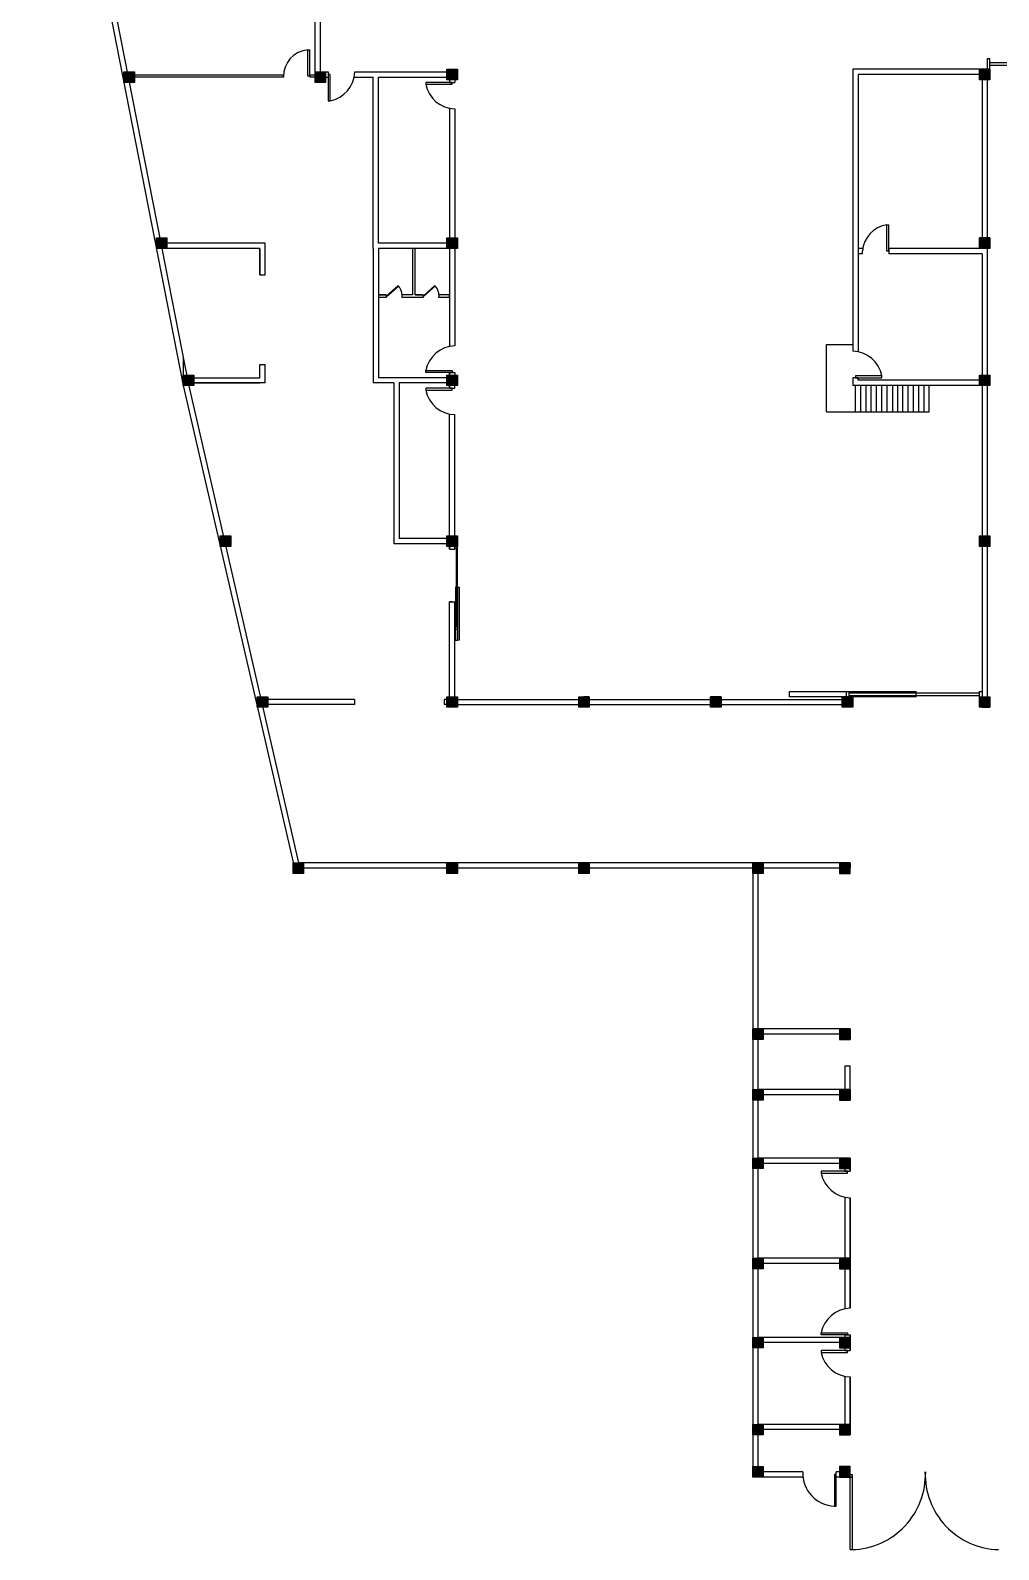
# Model space of a CAD drawing. Header units: inches. Extents: x 690793850 to 3471233902, y 1044954437 to 2780428972.
# Drawn here: x 1735562983 to 1735599713, y 1044954457 to 1045012080 of the extents above; entities that cross this region are included whole.
import ezdxf

# ---------------------------------------------------------------- set-up
doc = ezdxf.new("R2010")
doc.units = ezdxf.units.IN
doc.header["$MEASUREMENT"] = 0
for name, color, linetype in [('Doors', 140, 'Continuous'), ('Ladders', 10, 'Continuous'), ('Poste', 2, 'Continuous'), ('wall', 7, 'Continuous'), ('Walls', 7, 'Continuous')]:
    doc.layers.add(name, color=color, linetype=linetype)

# ---------------------------------------------------------------- blocks, each defined once
blk = doc.blocks.new('poste')
for p, q in [((1735358586.536575, 1045014423.977711), (1735358986.536575, 1045014423.977711)), ((1735358586.536575, 1045014023.977711), (1735358586.536575, 1045014423.977711)), ((1735358986.536575, 1045014023.977711), (1735358586.536575, 1045014023.977711)), ((1735358986.536575, 1045014423.977711), (1735358986.536575, 1045014023.977711))]:
    blk.add_line(p, q)

msp = doc.modelspace()

# ---------------------------------------------------------------- hatches: boundary and pattern name
at = {"layer": 'Poste', "true_color": 0xf1eb1f}
h = msp.add_hatch(color=2, dxfattribs=at)
h.dxf.hatch_style = 1
h.paths.add_polyline_path([(1735578783, 1045010207), (1735579183, 1045010207), (1735579183, 1045010607), (1735578783, 1045010607)])
h = msp.add_hatch(color=2, dxfattribs=at)
h.dxf.hatch_style = 1
h.paths.add_polyline_path([(1735598983, 1045010207), (1735599383, 1045010207), (1735599383, 1045010607), (1735598983, 1045010607)])
h = msp.add_hatch(color=2, dxfattribs=at)
h.dxf.hatch_style = 1
h.paths.add_polyline_path([(1735566529, 1045010107), (1735566929, 1045010107), (1735566929, 1045010507), (1735566529, 1045010507)])
h = msp.add_hatch(color=2, dxfattribs=at)
h.dxf.hatch_style = 1
h.paths.add_polyline_path([(1735573783, 1045010107), (1735574183, 1045010107), (1735574183, 1045010507), (1735573783, 1045010507)])
h = msp.add_hatch(color=2, dxfattribs=at)
h.dxf.hatch_style = 1
h.paths.add_polyline_path([(1735567764, 1045003807), (1735568164, 1045003807), (1735568164, 1045004207), (1735567764, 1045004207)])
h = msp.add_hatch(color=2, dxfattribs=at)
h.dxf.hatch_style = 1
h.paths.add_polyline_path([(1735578783, 1045003807), (1735579183, 1045003807), (1735579183, 1045004207), (1735578783, 1045004207)])
h = msp.add_hatch(color=2, dxfattribs=at)
h.dxf.hatch_style = 1
h.paths.add_polyline_path([(1735598983, 1045003807), (1735599383, 1045003807), (1735599383, 1045004207), (1735598983, 1045004207)])
h = msp.add_hatch(color=2, dxfattribs=at)
h.dxf.hatch_style = 1
h.paths.add_polyline_path([(1735568783, 1044998607), (1735569183, 1044998607), (1735569183, 1044999007), (1735568783, 1044999007)])
h = msp.add_hatch(color=2, dxfattribs=at)
h.dxf.hatch_style = 1
h.paths.add_polyline_path([(1735578783, 1044998607), (1735579183, 1044998607), (1735579183, 1044999007), (1735578783, 1044999007)])
h = msp.add_hatch(color=2, dxfattribs=at)
h.dxf.hatch_style = 1
h.paths.add_polyline_path([(1735598983, 1044998607), (1735599383, 1044998607), (1735599383, 1044999007), (1735598983, 1044999007)])
h = msp.add_hatch(color=2, dxfattribs=at)
h.dxf.hatch_style = 1
h.paths.add_polyline_path([(1735570187, 1044992507), (1735570587, 1044992507), (1735570587, 1044992907), (1735570187, 1044992907)])
h = msp.add_hatch(color=2, dxfattribs=at)
h.dxf.hatch_style = 1
h.paths.add_polyline_path([(1735578783, 1044992507), (1735579183, 1044992507), (1735579183, 1044992907), (1735578783, 1044992907)])
h = msp.add_hatch(color=2, dxfattribs=at)
h.dxf.hatch_style = 1
h.paths.add_polyline_path([(1735598983, 1044992507), (1735599383, 1044992507), (1735599383, 1044992907), (1735598983, 1044992907)])
h = msp.add_hatch(color=2, dxfattribs=at)
h.dxf.hatch_style = 1
h.paths.add_polyline_path([(1735571591, 1044986407), (1735571991, 1044986407), (1735571991, 1044986807), (1735571591, 1044986807)])
h = msp.add_hatch(color=2, dxfattribs=at)
h.dxf.hatch_style = 1
h.paths.add_polyline_path([(1735578783, 1044986407), (1735579183, 1044986407), (1735579183, 1044986807), (1735578783, 1044986807)])
h = msp.add_hatch(color=2, dxfattribs=at)
h.dxf.hatch_style = 1
h.paths.add_polyline_path([(1735583783, 1044986407), (1735584183, 1044986407), (1735584183, 1044986807), (1735583783, 1044986807)])
h = msp.add_hatch(color=2, dxfattribs=at)
h.dxf.hatch_style = 1
h.paths.add_polyline_path([(1735588783, 1044986407), (1735589183, 1044986407), (1735589183, 1044986807), (1735588783, 1044986807)])
h = msp.add_hatch(color=2, dxfattribs=at)
h.dxf.hatch_style = 1
h.paths.add_polyline_path([(1735593783, 1044986407), (1735594183, 1044986407), (1735594183, 1044986807), (1735593783, 1044986807)])
h = msp.add_hatch(color=2, dxfattribs=at)
h.dxf.hatch_style = 1
h.paths.add_polyline_path([(1735598983, 1044986407), (1735599383, 1044986407), (1735599383, 1044986807), (1735598983, 1044986807)])
h = msp.add_hatch(color=2, dxfattribs=at)
h.dxf.hatch_style = 1
h.paths.add_polyline_path([(1735572950, 1044980107), (1735573350, 1044980107), (1735573350, 1044980507), (1735572950, 1044980507)])
h = msp.add_hatch(color=2, dxfattribs=at)
h.dxf.hatch_style = 1
h.paths.add_polyline_path([(1735578783, 1044980107), (1735579183, 1044980107), (1735579183, 1044980507), (1735578783, 1044980507)])
h = msp.add_hatch(color=2, dxfattribs=at)
h.dxf.hatch_style = 1
h.paths.add_polyline_path([(1735583783, 1044980107), (1735584183, 1044980107), (1735584183, 1044980507), (1735583783, 1044980507)])
h = msp.add_hatch(color=2, dxfattribs=at)
h.dxf.hatch_style = 1
h.paths.add_polyline_path([(1735590383, 1044980107), (1735590783, 1044980107), (1735590783, 1044980507), (1735590383, 1044980507)])
h = msp.add_hatch(color=2, dxfattribs=at)
h.dxf.hatch_style = 1
h.paths.add_polyline_path([(1735594083, 1044980507), (1735593683, 1044980507), (1735593683, 1044980107), (1735594083, 1044980107)])
h = msp.add_hatch(color=2, dxfattribs=at)
h.dxf.hatch_style = 1
h.paths.add_polyline_path([(1735590383, 1044973807), (1735590783, 1044973807), (1735590783, 1044974207), (1735590383, 1044974207)])
h = msp.add_hatch(color=2, dxfattribs=at)
h.dxf.hatch_style = 1
h.paths.add_polyline_path([(1735594083, 1044974207), (1735593683, 1044974207), (1735593683, 1044973807), (1735594083, 1044973807)])
h = msp.add_hatch(color=2, dxfattribs=at)
h.dxf.hatch_style = 1
h.paths.add_polyline_path([(1735590383, 1044971507), (1735590783, 1044971507), (1735590783, 1044971907), (1735590383, 1044971907)])
h = msp.add_hatch(color=2, dxfattribs=at)
h.dxf.hatch_style = 1
h.paths.add_polyline_path([(1735594083, 1044971907), (1735593683, 1044971907), (1735593683, 1044971507), (1735594083, 1044971507)])
h = msp.add_hatch(color=2, dxfattribs=at)
h.dxf.hatch_style = 1
h.paths.add_polyline_path([(1735590383, 1044968907), (1735590783, 1044968907), (1735590783, 1044969307), (1735590383, 1044969307)])
h = msp.add_hatch(color=2, dxfattribs=at)
h.dxf.hatch_style = 1
h.paths.add_polyline_path([(1735594083, 1044969307), (1735593683, 1044969307), (1735593683, 1044968907), (1735594083, 1044968907)])
h = msp.add_hatch(color=2, dxfattribs=at)
h.dxf.hatch_style = 1
h.paths.add_polyline_path([(1735590383, 1044965107), (1735590783, 1044965107), (1735590783, 1044965507), (1735590383, 1044965507)])
h = msp.add_hatch(color=2, dxfattribs=at)
h.dxf.hatch_style = 1
h.paths.add_polyline_path([(1735594083, 1044965507), (1735593683, 1044965507), (1735593683, 1044965107), (1735594083, 1044965107)])
h = msp.add_hatch(color=2, dxfattribs=at)
h.dxf.hatch_style = 1
h.paths.add_polyline_path([(1735590383, 1044962107), (1735590783, 1044962107), (1735590783, 1044962507), (1735590383, 1044962507)])
h = msp.add_hatch(color=2, dxfattribs=at)
h.dxf.hatch_style = 1
h.paths.add_polyline_path([(1735594083, 1044962507), (1735593683, 1044962507), (1735593683, 1044962107), (1735594083, 1044962107)])
h = msp.add_hatch(color=2, dxfattribs=at)
h.dxf.hatch_style = 1
h.paths.add_polyline_path([(1735590383, 1044958807), (1735590783, 1044958807), (1735590783, 1044959207), (1735590383, 1044959207)])
h = msp.add_hatch(color=2, dxfattribs=at)
h.dxf.hatch_style = 1
h.paths.add_polyline_path([(1735594083, 1044959207), (1735593683, 1044959207), (1735593683, 1044958807), (1735594083, 1044958807)])
h = msp.add_hatch(color=2, dxfattribs=at)
h.dxf.hatch_style = 1
h.paths.add_polyline_path([(1735590383, 1044957207), (1735590783, 1044957207), (1735590783, 1044957607), (1735590383, 1044957607)])
h = msp.add_hatch(color=2, dxfattribs=at)
h.dxf.hatch_style = 1
h.paths.add_polyline_path([(1735594083, 1044957607), (1735593683, 1044957607), (1735593683, 1044957207), (1735594083, 1044957207)])

# ---------------------------------------------------------------- linework, layer by layer
msp.add_line((1735594548, 1045003607), (1735594548, 1045003707))
at = {"layer": 'Doors'}
for p, q in [((1735573513, 1045010342), (1735573513, 1045011342)), ((1735573513, 1045011342), (1735573583, 1045011342)), ((1735573583, 1045010342), (1735573583, 1045011342)), ((1735599383, 1045011007), (1735599283, 1045011007)), ((1735599283, 1045011007), (1735599283, 1045010607)), ((1735599383, 1045010607), (1735599383, 1045011007)), ((1735599383, 1045010857), (1735608383, 1045010857)), ((1735599383, 1045010757), (1735608383, 1045010757)), ((1735572584, 1045010377), (1735566929, 1045010377)), ((1735572583, 1045010307), (1735566929, 1045010307)), ((1735572583, 1045010342), (1735572583, 1045010377)), ((1735573583, 1045010342), (1735573513, 1045010342)), ((1735573583, 1045010342), (1735573513, 1045010342)), ((1735573783, 1045010377), (1735573583, 1045010377)), ((1735573783, 1045010377), (1735573583, 1045010377)), ((1735573583, 1045010377), (1735573583, 1045010307)), ((1735573783, 1045010307), (1735573583, 1045010307)), ((1735573783, 1045010307), (1735573783, 1045010377)), ((1735574183, 1045010507), (1735574283, 1045010507)), ((1735574283, 1045010507), (1735574283, 1045010307)), ((1735574283, 1045010407), (1735574283, 1045009407)), ((1735574353, 1045010407), (1735574283, 1045010407)), ((1735574353, 1045009407), (1735574353, 1045010407)), ((1735578983, 1045010107), (1735577983, 1045010107)), ((1735577983, 1045010107), (1735577983, 1045010037)), ((1735577983, 1045010037), (1735578983, 1045010037)), ((1735578983, 1045010037), (1735578983, 1045010107)), ((1735574283, 1045009407), (1735574353, 1045009407)), ((1735595478, 1045003707), (1735595478, 1045004707)), ((1735595478, 1045004707), (1735595548, 1045004707)), ((1735595548, 1045003707), (1735595548, 1045004707)), ((1735595548, 1045003707), (1735595478, 1045003707)), ((1735576483, 1045001997), (1735576930, 1045002398)), ((1735576496, 1045001983), (1735576483, 1045001997)), ((1735576496, 1045001983), (1735576943, 1045002383)), ((1735576943, 1045002383), (1735576930, 1045002398)), ((1735577883, 1045001997), (1735578330, 1045002398)), ((1735577896, 1045001983), (1735577883, 1045001997)), ((1735577896, 1045001983), (1735578343, 1045002383)), ((1735578343, 1045002383), (1735578330, 1045002398)), ((1735577983, 1044999107), (1735577983, 1044999177)), ((1735577983, 1044999177), (1735578983, 1044999177)), ((1735578983, 1044999107), (1735577983, 1044999107)), ((1735578983, 1044999177), (1735578983, 1044999107)), ((1735578983, 1044998507), (1735577983, 1044998507)), ((1735577983, 1044998507), (1735577983, 1044998437)), ((1735578983, 1044998437), (1735578983, 1044998507)), ((1735595283, 1044998977), (1735594283, 1044998977)), ((1735594283, 1044998977), (1735594283, 1044998907)), ((1735594283, 1044998907), (1735595283, 1044998907)), ((1735595283, 1044998907), (1735595283, 1044998977)), ((1735577983, 1044998437), (1735578983, 1044998437)), ((1735579083, 1044992457), (1735579183, 1044992457)), ((1735579133, 1044992457), (1735579133, 1044989457)), ((1735579183, 1044992457), (1735579183, 1044992507)), ((1735579183, 1044989457), (1735579183, 1044992457)), ((1735579183, 1044990957), (1735579113, 1044990957)), ((1735579113, 1044990957), (1735579113, 1044988953)), ((1735579183, 1044990957), (1735579183, 1044988953)), ((1735579183, 1044990957), (1735579253, 1044990957)), ((1735579253, 1044990957), (1735579253, 1044988953)), ((1735578983, 1044990403), (1735578883, 1044990403)), ((1735579083, 1044989457), (1735579183, 1044989457)), ((1735579183, 1044989357), (1735579083, 1044989357)), ((1735579133, 1044989457), (1735579183, 1044989457)), ((1735579183, 1044989457), (1735579183, 1044989357)), ((1735579113, 1044988953), (1735579183, 1044988953)), ((1735579253, 1044988953), (1735579183, 1044988953)), ((1735591783, 1044986807), (1735591783, 1044987007)), ((1735591783, 1044987007), (1735596583, 1044987007)), ((1735593933, 1044987007), (1735594033, 1044987007)), ((1735593933, 1044987007), (1735593933, 1044986807)), ((1735594033, 1044987007), (1735594033, 1044986807)), ((1735594033, 1044986957), (1735598983, 1044986957)), ((1735596583, 1044986807), (1735596583, 1044987007)), ((1735598983, 1044986807), (1735598983, 1044987007)), ((1735598983, 1044987007), (1735599083, 1044987007)), ((1735596583, 1044986807), (1735591783, 1044986807)), ((1735594033, 1044986857), (1735598983, 1044986857)), ((1735598983, 1044986807), (1735599083, 1044986807)), ((1735593983, 1044968807), (1735592983, 1044968807)), ((1735592983, 1044968807), (1735592983, 1044968737)), ((1735592983, 1044968737), (1735593983, 1044968737)), ((1735593983, 1044968737), (1735593983, 1044968807)), ((1735592983, 1044962607), (1735592983, 1044962677)), ((1735592983, 1044962677), (1735593983, 1044962677)), ((1735593983, 1044962607), (1735592983, 1044962607)), ((1735593983, 1044962677), (1735593983, 1044962607)), ((1735593983, 1044962007), (1735592983, 1044962007)), ((1735592983, 1044962007), (1735592983, 1044961937)), ((1735592983, 1044961937), (1735593983, 1044961937)), ((1735593983, 1044961937), (1735593983, 1044962007)), ((1735593483, 1044957307), (1735593483, 1044957207)), ((1735593483, 1044957307), (1735593483, 1044956107)), ((1735593553, 1044957307), (1735593483, 1044957307)), ((1735593553, 1044956107), (1735593553, 1044957307)), ((1735594083, 1044957307), (1735594153, 1044957307)), ((1735594083, 1044954457), (1735594083, 1044957307)), ((1735594083, 1044957307), (1735594153, 1044957307)), ((1735594083, 1044957207), (1735594153, 1044957207)), ((1735594153, 1044957307), (1735594153, 1044954457)), ((1735596933, 1044957207), (1735596933, 1044957407)), ((1735593483, 1044956107), (1735593553, 1044956107)), ((1735594083, 1044954457), (1735594153, 1044954457))]:
    msp.add_line(p, q, dxfattribs=at)
for centre, radius, start, end in [((1735573604, 1045010325), 1022, 95.13587, 180.98152), ((1735574140, 1045010532), 1145, 280.69255, 358.84726), ((1735579108, 1045010250), 1145, 190.69255, 268.84726), ((1735595631, 1045003632), 1086, 98.11487, 176.03949), ((1735576490, 1045001997), 595, 355.17621, 40.40327), ((1735577890, 1045001997), 595, 355.17621, 40.40327), ((1735579108, 1044998965), 1145, 91.15274, 169.30745), ((1735594158, 1044998765), 1145, 10.69254, 88.84725), ((1735579108, 1044998650), 1145, 190.69255, 268.84726), ((1735594108, 1044968950), 1145, 190.69255, 268.84726), ((1735594108, 1044962465), 1145, 91.15274, 169.30745), ((1735594108, 1044962150), 1145, 190.69255, 268.84726), ((1735593533, 1044957357), 1251, 177.70939, 267.70939), ((1735594083, 1044957307), 2851, 271.38855, 2.0102), ((1735599782, 1044957307), 2851, 177.9898, 268.61145)]:
    msp.add_arc(centre, radius, start, end, dxfattribs=at)
at = {"layer": 'Ladders'}
for p, q in [((1735593183, 1044997607), (1735593183, 1045000163)), ((1735593183, 1045000163), (1735594183, 1045000163)), ((1735594283, 1044997607), (1735594283, 1044998607)), ((1735594483, 1044997607), (1735594483, 1044998607)), ((1735594683, 1044997607), (1735594683, 1044998607)), ((1735594883, 1044997607), (1735594883, 1044998607)), ((1735595083, 1044997607), (1735595083, 1044998607)), ((1735595283, 1044997607), (1735595283, 1044998607)), ((1735595483, 1044997607), (1735595483, 1044998607)), ((1735595683, 1044998607), (1735595683, 1044997607)), ((1735595883, 1044997607), (1735595883, 1044998607)), ((1735596083, 1044997607), (1735596083, 1044998607)), ((1735596283, 1044997607), (1735596283, 1044998607)), ((1735596483, 1044997607), (1735596483, 1044998607)), ((1735596683, 1044997607), (1735596683, 1044998607)), ((1735596883, 1044997607), (1735596883, 1044998607)), ((1735597083, 1044997607), (1735597083, 1044998607)), ((1735593183, 1044997607), (1735597083, 1044997607)), ((1735594183, 1044997607), (1735594383, 1044997607)), ((1735595683, 1044997607), (1735595883, 1044997607)), ((1735595883, 1044997607), (1735596083, 1044997607)), ((1735596083, 1044997607), (1735596283, 1044997607)), ((1735596283, 1044997607), (1735596483, 1044997607)), ((1735596483, 1044997607), (1735596683, 1044997607)), ((1735596683, 1044997607), (1735596883, 1044997607)), ((1735596883, 1044997607), (1735597083, 1044997607))]:
    msp.add_line(p, q, dxfattribs=at)
at = {"layer": 'Poste'}
for p, q in [((1735598983, 1045010207), (1735598983, 1045010607)), ((1735599383, 1045010607), (1735598983, 1045010607)), ((1735599383, 1045010607), (1735598983, 1045010607)), ((1735599283, 1045010207), (1735599283, 1045010607)), ((1735566529, 1045010507), (1735566529, 1045010107)), ((1735566829, 1045010507), (1735566829, 1045010107)), ((1735573783, 1045010507), (1735573783, 1045010107)), ((1735574083, 1045010507), (1735574083, 1045010107)), ((1735599383, 1045010307), (1735598983, 1045010307)), ((1735599383, 1045010307), (1735598983, 1045010307)), ((1735599383, 1045004207), (1735598983, 1045004207)), ((1735599383, 1045003907), (1735598983, 1045003907)), ((1735584183, 1044986807), (1735583983, 1044986807)), ((1735584183, 1044986507), (1735583983, 1044986507)), ((1735588983, 1044986807), (1735588783, 1044986807)), ((1735588983, 1044986507), (1735588783, 1044986507)), ((1735589183, 1044986807), (1735588983, 1044986807)), ((1735589183, 1044986507), (1735588983, 1044986507)), ((1735594183, 1044986507), (1735593783, 1044986507)), ((1735599083, 1044986407), (1735599383, 1044986407)), ((1735599083, 1044986407), (1735599383, 1044986407))]:
    msp.add_line(p, q, dxfattribs=at)
at = {"layer": 'wall'}
for p, q in [((1735562983, 1045028207), (1735568783, 1044998607)), ((1735563179, 1045028246), (1735567928, 1045004007)), ((1735573783, 1045010507), (1735573783, 1045022607)), ((1735573983, 1045010507), (1735573983, 1045022607)), ((1735567967, 1045003807), (1735568979, 1044998646)), ((1735578883, 1044999007), (1735578883, 1044999107)), ((1735578883, 1044999107), (1735579083, 1044999107)), ((1735568783, 1044998607), (1735572996, 1044980307)), ((1735568977, 1044998652), (1735573155, 1044980507)), ((1735578883, 1044998607), (1735578883, 1044998507)), ((1735578883, 1044998507), (1735579083, 1044998507)), ((1735594383, 1044998907), (1735594183, 1044998907)), ((1735594383, 1044998807), (1735594383, 1044998907)), ((1735578883, 1044992507), (1735578883, 1044992407)), ((1735578883, 1044992407), (1735579083, 1044992407))]:
    msp.add_line(p, q, dxfattribs=at)
at = {"layer": 'Walls'}
for p, q in [((1735594183, 1045010607), (1735594183, 1044999910)), ((1735599383, 1045010607), (1735594183, 1045010607)), ((1735599283, 1045010607), (1735599283, 1044986407)), ((1735573783, 1045010507), (1735574283, 1045010507)), ((1735573783, 1045010307), (1735574283, 1045010307)), ((1735575263, 1045010307), (1735575983, 1045010307)), ((1735575285, 1045010507), (1735579083, 1045010507)), ((1735575983, 1045003807), (1735575983, 1045010307)), ((1735576183, 1045004007), (1735576183, 1045010307)), ((1735576183, 1045010307), (1735579083, 1045010307)), ((1735578883, 1045010207), (1735578883, 1045010107)), ((1735578883, 1045010207), (1735578883, 1045010107)), ((1735578883, 1045010107), (1735579083, 1045010107)), ((1735579083, 1045010507), (1735579083, 1045010107)), ((1735594383, 1045010407), (1735594383, 1044999888)), ((1735599083, 1045010407), (1735594383, 1045010407)), ((1735599083, 1045010407), (1735599083, 1045003807)), ((1735578883, 1045009127), (1735578883, 1045004007)), ((1735579083, 1045009105), (1735579083, 1045000110)), ((1735571883, 1045004007), (1735567928, 1045004007)), ((1735571683, 1045003807), (1735567967, 1045003807)), ((1735571683, 1045003807), (1735571683, 1045002807)), ((1735571683, 1045002807), (1735571683, 1045003807)), ((1735571883, 1045002807), (1735571883, 1045004007)), ((1735575983, 1045003807), (1735575983, 1044998707)), ((1735578883, 1045004007), (1735576183, 1045004007)), ((1735578883, 1045003807), (1735576183, 1045003807)), ((1735576183, 1045003807), (1735576183, 1044998907)), ((1735577583, 1045003807), (1735577483, 1045003807)), ((1735577483, 1045003807), (1735577483, 1045002047)), ((1735577583, 1045002047), (1735577583, 1045003807)), ((1735578883, 1045003807), (1735578883, 1045000088)), ((1735594560, 1045003807), (1735594383, 1045003807)), ((1735599083, 1045003807), (1735595548, 1045003807)), ((1735595548, 1045003807), (1735595548, 1045003607)), ((1735594548, 1045003607), (1735594383, 1045003607)), ((1735599083, 1045003607), (1735595548, 1045003607)), ((1735599083, 1045003607), (1735599083, 1044998907)), ((1735571683, 1045002807), (1735571683, 1045002807)), ((1735571683, 1045002807), (1735571883, 1045002807)), ((1735576183, 1045002047), (1735576483, 1045002047)), ((1735576483, 1045002047), (1735576183, 1045002047)), ((1735576483, 1045001947), (1735576183, 1045001947)), ((1735576483, 1045002047), (1735576483, 1045001947)), ((1735577483, 1045002047), (1735577083, 1045002047)), ((1735577883, 1045001947), (1735577083, 1045001947)), ((1735577583, 1045002047), (1735577883, 1045002047)), ((1735577883, 1045002047), (1735577583, 1045002047)), ((1735577883, 1045002047), (1735577883, 1045001947)), ((1735578883, 1045002047), (1735578483, 1045002047)), ((1735578883, 1045001947), (1735578483, 1045001947)), ((1735578883, 1045001947), (1735578883, 1045002047)), ((1735568783, 1044999647), (1735568783, 1044998707)), ((1735571683, 1044998907), (1735571683, 1044999407)), ((1735571683, 1044998907), (1735571683, 1044999407)), ((1735571683, 1044999407), (1735571883, 1044999407)), ((1735571883, 1044998707), (1735571883, 1044999407)), ((1735578883, 1044999107), (1735578883, 1044998907)), ((1735579083, 1044999107), (1735579083, 1044998607)), ((1735568783, 1044998707), (1735571683, 1044998707)), ((1735571883, 1044998707), (1735568783, 1044998707)), ((1735568983, 1044998907), (1735571683, 1044998907)), ((1735576773, 1044998707), (1735575983, 1044998707)), ((1735578883, 1044998907), (1735576183, 1044998907)), ((1735576773, 1044998707), (1735576773, 1044992607)), ((1735576973, 1044998707), (1735576973, 1044992807)), ((1735578883, 1044998707), (1735576973, 1044998707)), ((1735578883, 1044998507), (1735578883, 1044998707)), ((1735579083, 1044998507), (1735579083, 1044998607)), ((1735594183, 1044998907), (1735594183, 1044998607)), ((1735599083, 1044998607), (1735594183, 1044998607)), ((1735594383, 1044998907), (1735594383, 1044998807)), ((1735599083, 1044998807), (1735594383, 1044998807)), ((1735599083, 1044998607), (1735599083, 1044986407)), ((1735578883, 1044992807), (1735578883, 1044997527)), ((1735579083, 1044992507), (1735579083, 1044997505)), ((1735578883, 1044992807), (1735576973, 1044992807)), ((1735578883, 1044992607), (1735576773, 1044992607)), ((1735578883, 1044992407), (1735578883, 1044992607)), ((1735579083, 1044992407), (1735579083, 1044992507)), ((1735578883, 1044986507), (1735578883, 1044990403)), ((1735578883, 1044990403), (1735579083, 1044990403)), ((1735579083, 1044986707), (1735579083, 1044990403)), ((1735571683, 1044986507), (1735571716, 1044986407)), ((1735575283, 1044986707), (1735571883, 1044986707)), ((1735575283, 1044986507), (1735571894, 1044986507)), ((1735571894, 1044986507), (1735571928, 1044986407)), ((1735575283, 1044986707), (1735575283, 1044986507)), ((1735578783, 1044986707), (1735578683, 1044986707)), ((1735578683, 1044986707), (1735578683, 1044986507)), ((1735578783, 1044986507), (1735578683, 1044986507)), ((1735578883, 1044986507), (1735594183, 1044986507)), ((1735579083, 1044986707), (1735594183, 1044986707)), ((1735594183, 1044986507), (1735594183, 1044986707)), ((1735599283, 1044986407), (1735599083, 1044986407)), ((1735590383, 1044980307), (1735572996, 1044980307)), ((1735594083, 1044980507), (1735573155, 1044980507)), ((1735590383, 1044980307), (1735590383, 1044957207)), ((1735594083, 1044980307), (1735590583, 1044980307)), ((1735590583, 1044980307), (1735590583, 1044971907)), ((1735593883, 1044980507), (1735593883, 1044980307)), ((1735594083, 1044980507), (1735594083, 1044980307)), ((1735594083, 1044974207), (1735590383, 1044974207)), ((1735594083, 1044974007), (1735590383, 1044974007)), ((1735593883, 1044974207), (1735593883, 1044974007)), ((1735593883, 1044974007), (1735593883, 1044973807)), ((1735594083, 1044973807), (1735593883, 1044973807)), ((1735594083, 1044974207), (1735594083, 1044973807)), ((1735594083, 1044973807), (1735594083, 1044974207)), ((1735594083, 1044973807), (1735594083, 1044974207)), ((1735593883, 1044972807), (1735593883, 1044971907)), ((1735593883, 1044972807), (1735594083, 1044972807)), ((1735594083, 1044971507), (1735594083, 1044972807)), ((1735594083, 1044971907), (1735590583, 1044971907)), ((1735593883, 1044971707), (1735590583, 1044971707)), ((1735590583, 1044971707), (1735590583, 1044969307)), ((1735593883, 1044971907), (1735593883, 1044971707)), ((1735593883, 1044971707), (1735593883, 1044971507)), ((1735594083, 1044971907), (1735594083, 1044971507)), ((1735594083, 1044971507), (1735594083, 1044971907)), ((1735593883, 1044969307), (1735590583, 1044969307)), ((1735593883, 1044969107), (1735590583, 1044969107)), ((1735590583, 1044969107), (1735590583, 1044965507)), ((1735593883, 1044969107), (1735593883, 1044968807)), ((1735594083, 1044969107), (1735594083, 1044969307)), ((1735594083, 1044969307), (1735594083, 1044968807)), ((1735594083, 1044968807), (1735594083, 1044969307)), ((1735594083, 1044968807), (1735594083, 1044969107)), ((1735593883, 1044968907), (1735593883, 1044968807)), ((1735593883, 1044968807), (1735594083, 1044968807)), ((1735593883, 1044967827), (1735593883, 1044965507)), ((1735594083, 1044965307), (1735594083, 1044967805)), ((1735594083, 1044967805), (1735594083, 1044963610)), ((1735593883, 1044965507), (1735590583, 1044965507)), ((1735593883, 1044965307), (1735590583, 1044965307)), ((1735590583, 1044965307), (1735590583, 1044962507)), ((1735593883, 1044965307), (1735593883, 1044963588)), ((1735594083, 1044963610), (1735594083, 1044965307)), ((1735593883, 1044962507), (1735590583, 1044962507)), ((1735593883, 1044962307), (1735590583, 1044962307)), ((1735590583, 1044962307), (1735590583, 1044959207)), ((1735593883, 1044962607), (1735594083, 1044962607)), ((1735593883, 1044962607), (1735593883, 1044962507)), ((1735593883, 1044962307), (1735593883, 1044962007)), ((1735594083, 1044962507), (1735594083, 1044962607)), ((1735594083, 1044962607), (1735594083, 1044962007)), ((1735594083, 1044962007), (1735594083, 1044962507)), ((1735593883, 1044962007), (1735594083, 1044962007)), ((1735593883, 1044961027), (1735593883, 1044959207)), ((1735594083, 1044959007), (1735594083, 1044961005)), ((1735594083, 1044961005), (1735594083, 1044958807)), ((1735593883, 1044959207), (1735590583, 1044959207)), ((1735593883, 1044959007), (1735590583, 1044959007)), ((1735590583, 1044959007), (1735590583, 1044957407)), ((1735593883, 1044959007), (1735593883, 1044958807)), ((1735594083, 1044958807), (1735594083, 1044959007)), ((1735592291, 1044957207), (1735590383, 1044957207)), ((1735592283, 1044957407), (1735590583, 1044957407)), ((1735592283, 1044957407), (1735590583, 1044957407)), ((1735593883, 1044957407), (1735593553, 1044957407)), ((1735593883, 1044957407), (1735593553, 1044957407)), ((1735593553, 1044957207), (1735593553, 1044957407)), ((1735594153, 1044957207), (1735593553, 1044957207)), ((1735593883, 1044957407), (1735593883, 1044957207)), ((1735594083, 1044957407), (1735593883, 1044957407)), ((1735594083, 1044957207), (1735594083, 1044957407))]:
    msp.add_line(p, q, dxfattribs=at)

# ---------------------------------------------------------------- block references
at = {"layer": 'Poste', "color": 2, "true_color": 0xf1eb1f}
for p in [(220196, -3817), (240396, -3817), (207943, -3917), (215196, -3917), (209177, -10217), (220196, -10217), (240396, -10217), (210196, -15417), (220196, -15417), (240396, -15417), (211600, -21517), (220196, -21517), (240396, -21517), (213005, -27617), (220196, -27617), (225196, -27617), (230196, -27617), (235196, -27617), (240396, -27617), (214363, -33917), (220196, -33917), (225196, -33917), (231796, -33917), (231796, -40217), (231796, -42517), (231796, -45117), (231796, -48917), (231796, -51917), (231796, -55217), (231796, -56817)]:
    msp.add_blockref('poste', p, dxfattribs=at)
at = {"layer": 'Poste', "color": 2, "true_color": 0xf1eb1f, "xscale": -1}
for p in [(3470952669, -33917), (3470952669, -40217), (3470952669, -42517), (3470952669, -45117), (3470952669, -48917), (3470952669, -51917), (3470952669, -55217), (3470952669, -56817)]:
    msp.add_blockref('poste', p, dxfattribs=at)

doc.saveas('drawing.dxf')
